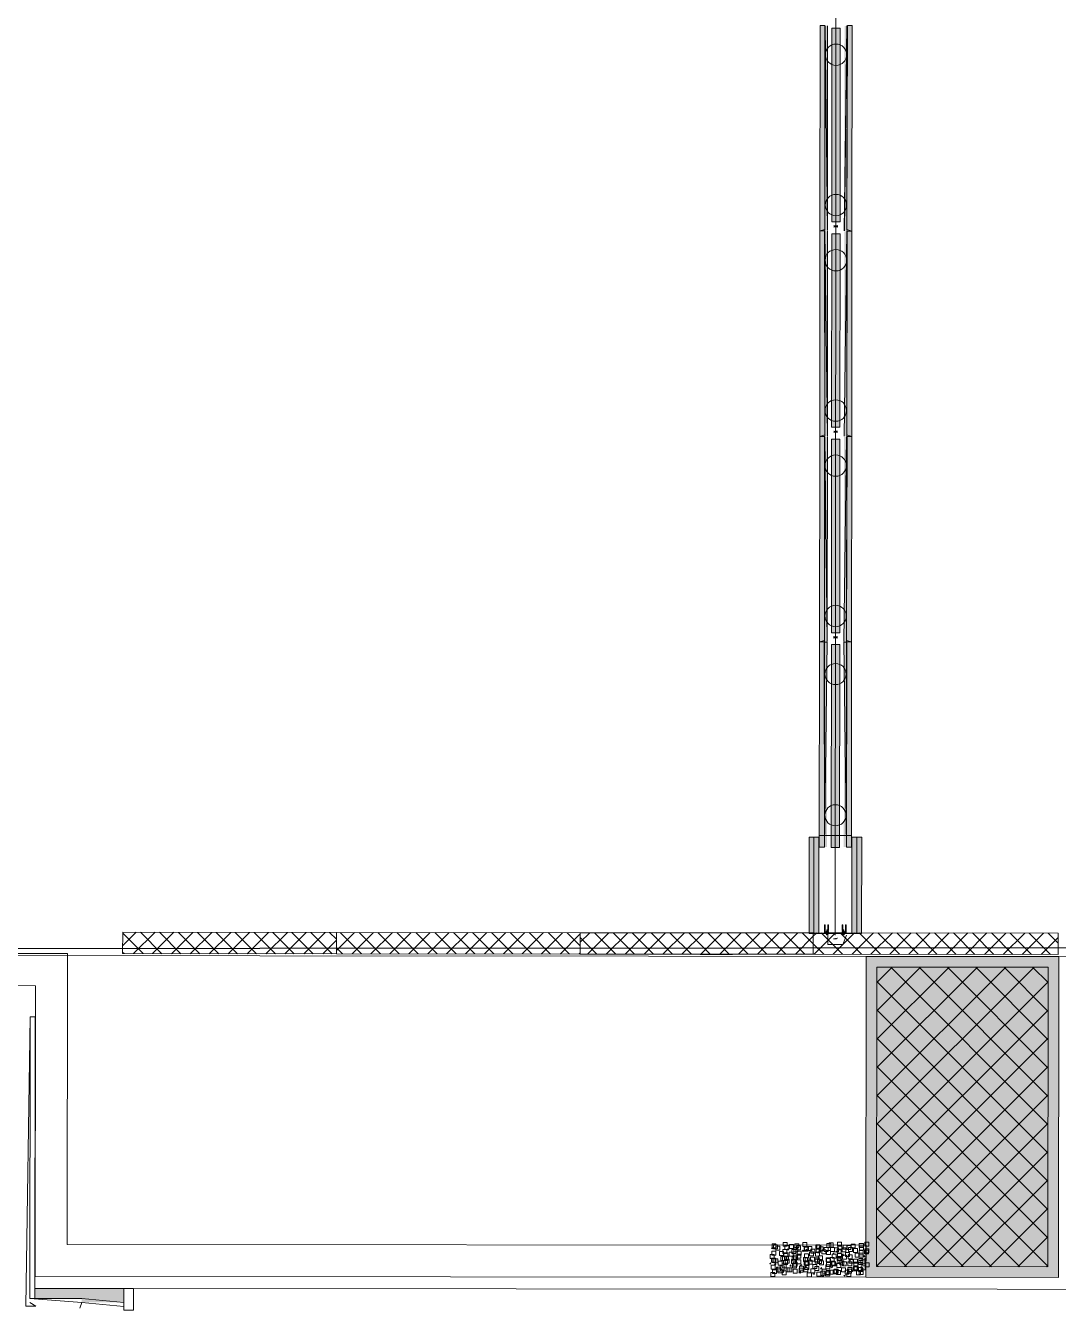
# Model space of a CAD drawing. Header units: inches. Extents: x -957 to 3394, y -3 to 3008.
# Drawn here: x 1311.7 to 1501.6, y 885.6 to 1121.8 of the extents above; entities that cross this region are included whole.
import ezdxf

# ---------------------------------------------------------------- set-up
doc = ezdxf.new("R2010")
doc.units = ezdxf.units.IN
doc.header["$MEASUREMENT"] = 0
for name, color, linetype in [('hatches', 7, 'Continuous'), ('PDF_0', 7, 'Continuous'), ('PDF_0SKM_PENDENT SPRINKLER', 7, 'Continuous'), ('PDF_Framing-Column', 7, 'Continuous'), ('PDF_Framing-Column Hatch', 7, 'Continuous'), ('PDF_Hatch', 7, 'Continuous'), ('PDF_I-FURN-FIXD', 7, 'Continuous'), ('PDF_ID LAYER', 7, 'Continuous'), ('PDF_SHREM ACOUSTIC WALL', 7, 'Continuous'), ('PDF_Shrem-cad 6 cable', 7, 'Continuous')]:
    doc.layers.add(name, color=color, linetype=linetype)

msp = doc.modelspace()

# ---------------------------------------------------------------- hatches: boundary and pattern name
at = {"layer": 'PDF_0', "transparency": 33554559}
for points in [[(1458.67, 1121.59), (1458.67, 1121.78), (1458.67, 1121.79), (1458.67, 1121.79), (1458.68, 1121.79), (1458.68, 1121.8), (1458.69, 1121.8), (1459.14, 1121.8), (1459.11, 1084.14), (1458.65, 1084.14), (1458.65, 1084.14), (1458.64, 1084.14), (1458.64, 1084.14), (1458.64, 1084.15), (1458.64, 1084.15)], [(1462.71, 1121.58), (1462.71, 1121.78), (1462.71, 1121.78), (1462.71, 1121.79), (1462.7, 1121.79), (1462.7, 1121.79), (1462.69, 1121.79), (1462.24, 1121.79), (1462.2, 1084.13), (1462.66, 1084.13), (1462.67, 1084.13), (1462.67, 1084.14), (1462.67, 1084.14), (1462.68, 1084.15), (1462.68, 1084.15)], [(1458.64, 1083.81), (1458.64, 1084), (1458.64, 1084.01), (1458.64, 1084.01), (1458.64, 1084.02), (1458.65, 1084.02), (1458.65, 1084.02), (1459.11, 1084.02), (1459.08, 1046.36), (1458.62, 1046.36), (1458.62, 1046.36), (1458.61, 1046.36), (1458.61, 1046.37), (1458.61, 1046.37), (1458.61, 1046.38)], [(1462.68, 1083.81), (1462.68, 1084), (1462.68, 1084.01), (1462.67, 1084.01), (1462.67, 1084.01), (1462.67, 1084.02), (1462.66, 1084.02), (1462.2, 1084.02), (1462.17, 1046.36), (1462.63, 1046.36), (1462.63, 1046.36), (1462.64, 1046.36), (1462.64, 1046.36), (1462.64, 1046.37), (1462.64, 1046.37)], [(1458.61, 1046.04), (1458.61, 1046.23), (1458.61, 1046.23), (1458.61, 1046.24), (1458.61, 1046.24), (1458.62, 1046.24), (1458.62, 1046.24), (1459.08, 1046.24), (1459.05, 1008.58), (1458.59, 1008.58), (1458.58, 1008.59), (1458.58, 1008.59), (1458.58, 1008.59), (1458.57, 1008.6), (1458.57, 1008.6)], [(1462.64, 1046.03), (1462.64, 1046.22), (1462.64, 1046.23), (1462.64, 1046.23), (1462.64, 1046.24), (1462.63, 1046.24), (1462.63, 1046.24), (1462.17, 1046.24), (1462.14, 1008.58), (1462.6, 1008.58), (1462.6, 1008.58), (1462.61, 1008.58), (1462.61, 1008.59), (1462.61, 1008.59), (1462.61, 1008.6)], [(1459.04, 1008.47), (1458.59, 1008.47), (1458.58, 1008.47), (1458.58, 1008.46), (1458.58, 1008.46), (1458.57, 1008.46), (1458.57, 1008.45), (1458.54, 970.79), (1459.01, 970.78)], [(1462.14, 1008.46), (1462.6, 1008.46), (1462.6, 1008.46), (1462.61, 1008.46), (1462.61, 1008.46), (1462.61, 1008.45), (1462.61, 1008.45), (1462.58, 970.78), (1462.11, 970.78)]]:
    msp.add_hatch(color=256, dxfattribs=at).paths.add_polyline_path(points)
at = {"layer": 'PDF_0SKM_PENDENT SPRINKLER', "transparency": 33554559}
for points in [[(1458.67, 1121.59), (1458.67, 1121.78), (1458.67, 1121.79), (1458.67, 1121.79), (1458.68, 1121.79), (1458.68, 1121.8), (1458.69, 1121.8), (1459.14, 1121.8), (1459.11, 1084.14), (1458.65, 1084.14), (1458.65, 1084.14), (1458.65, 1084.14), (1458.64, 1084.14), (1458.64, 1084.15), (1458.64, 1084.15)], [(1462.71, 1121.58), (1462.71, 1121.78), (1462.71, 1121.78), (1462.71, 1121.79), (1462.7, 1121.79), (1462.7, 1121.79), (1462.69, 1121.79), (1462.24, 1121.79), (1462.21, 1084.13), (1462.66, 1084.13), (1462.67, 1084.13), (1462.67, 1084.14), (1462.67, 1084.14), (1462.68, 1084.15), (1462.68, 1084.15)], [(1458.64, 1083.81), (1458.64, 1084), (1458.64, 1084.01), (1458.64, 1084.01), (1458.64, 1084.02), (1458.65, 1084.02), (1458.65, 1084.02), (1459.11, 1084.02), (1459.08, 1046.36), (1458.62, 1046.36), (1458.62, 1046.36), (1458.61, 1046.36), (1458.61, 1046.37), (1458.61, 1046.37), (1458.61, 1046.38)], [(1462.68, 1083.81), (1462.68, 1084), (1462.68, 1084.01), (1462.67, 1084.01), (1462.67, 1084.01), (1462.67, 1084.02), (1462.66, 1084.02), (1462.21, 1084.02), (1462.17, 1046.36), (1462.63, 1046.36), (1462.63, 1046.36), (1462.64, 1046.36), (1462.64, 1046.36), (1462.64, 1046.37), (1462.65, 1046.37)], [(1458.61, 1046.04), (1458.61, 1046.23), (1458.61, 1046.23), (1458.61, 1046.24), (1458.61, 1046.24), (1458.62, 1046.24), (1458.62, 1046.24), (1459.08, 1046.24), (1459.05, 1008.58), (1458.59, 1008.58), (1458.58, 1008.59), (1458.58, 1008.59), (1458.58, 1008.59), (1458.57, 1008.6), (1458.57, 1008.6)], [(1462.65, 1046.03), (1462.65, 1046.22), (1462.64, 1046.23), (1462.64, 1046.23), (1462.64, 1046.24), (1462.63, 1046.24), (1462.63, 1046.24), (1462.17, 1046.24), (1462.14, 1008.58), (1462.6, 1008.58), (1462.6, 1008.58), (1462.61, 1008.58), (1462.61, 1008.59), (1462.61, 1008.59), (1462.61, 1008.6)], [(1459.05, 1008.47), (1458.59, 1008.47), (1458.58, 1008.47), (1458.58, 1008.46), (1458.58, 1008.46), (1458.57, 1008.46), (1458.57, 1008.45), (1458.54, 970.79), (1459.01, 970.78)], [(1462.14, 1008.46), (1462.6, 1008.46), (1462.6, 1008.46), (1462.61, 1008.46), (1462.61, 1008.46), (1462.61, 1008.45), (1462.61, 1008.45), (1462.58, 970.78), (1462.11, 970.78)]]:
    msp.add_hatch(color=256, dxfattribs=at).paths.add_polyline_path(points)
at = {"layer": 'PDF_Hatch', "transparency": 33554559}
for points in [[(1457.75, 1121.85), (1458.62, 1121.85), (1458.62, 1121.58), (1458.67, 1121.58), (1458.64, 1084.35), (1458.58, 1084.35), (1458.58, 1084.07), (1457.71, 1084.08)], [(1457.75, 1121.85), (1458.61, 1121.85), (1458.61, 1121.58), (1458.67, 1121.58), (1458.64, 1084.35), (1458.58, 1084.35), (1458.58, 1084.07), (1457.71, 1084.08)], [(1463.63, 1121.85), (1462.77, 1121.85), (1462.76, 1121.57), (1462.71, 1121.57), (1462.68, 1084.35), (1462.73, 1084.35), (1462.73, 1084.07), (1463.6, 1084.07)], [(1463.63, 1121.85), (1462.76, 1121.85), (1462.76, 1121.57), (1462.71, 1121.57), (1462.68, 1084.35), (1462.73, 1084.35), (1462.73, 1084.07), (1463.6, 1084.07)], [(1457.71, 1084.08), (1458.58, 1084.08), (1458.58, 1083.8), (1458.64, 1083.8), (1458.61, 1046.57), (1458.55, 1046.57), (1458.55, 1046.3), (1457.68, 1046.3)], [(1457.71, 1084.08), (1458.58, 1084.08), (1458.58, 1083.8), (1458.64, 1083.8), (1458.61, 1046.57), (1458.55, 1046.57), (1458.55, 1046.3), (1457.68, 1046.3)], [(1463.6, 1084.07), (1462.73, 1084.07), (1462.73, 1083.8), (1462.68, 1083.8), (1462.64, 1046.57), (1462.7, 1046.57), (1462.7, 1046.29), (1463.57, 1046.29)], [(1463.6, 1084.07), (1462.73, 1084.07), (1462.73, 1083.8), (1462.68, 1083.8), (1462.65, 1046.57), (1462.7, 1046.57), (1462.7, 1046.29), (1463.57, 1046.29)], [(1457.68, 1046.3), (1458.55, 1046.3), (1458.55, 1046.02), (1458.61, 1046.02), (1458.57, 1008.8), (1458.52, 1008.8), (1458.52, 1008.52), (1457.65, 1008.52)], [(1457.68, 1046.3), (1458.55, 1046.3), (1458.55, 1046.02), (1458.61, 1046.02), (1458.57, 1008.8), (1458.52, 1008.8), (1458.52, 1008.52), (1457.65, 1008.52)], [(1463.57, 1046.29), (1462.7, 1046.3), (1462.7, 1046.02), (1462.65, 1046.02), (1462.61, 1008.79), (1462.67, 1008.79), (1462.67, 1008.52), (1463.54, 1008.52)], [(1463.57, 1046.29), (1462.7, 1046.3), (1462.7, 1046.02), (1462.64, 1046.02), (1462.61, 1008.79), (1462.67, 1008.79), (1462.67, 1008.52), (1463.54, 1008.52)], [(1457.63, 1008.52), (1458.52, 1008.52), (1458.52, 1008.25), (1458.57, 1008.25), (1458.54, 970.79), (1457.6, 970.79)], [(1457.63, 1008.52), (1458.52, 1008.52), (1458.52, 1008.25), (1458.57, 1008.25), (1458.54, 970.79), (1457.6, 970.79)], [(1463.55, 1008.52), (1462.67, 1008.52), (1462.67, 1008.24), (1462.61, 1008.24), (1462.58, 970.78), (1463.52, 970.78)], [(1463.55, 1008.52), (1462.67, 1008.52), (1462.67, 1008.24), (1462.61, 1008.24), (1462.58, 970.78), (1463.52, 970.78)]]:
    msp.add_hatch(color=256, dxfattribs=at).paths.add_polyline_path(points)
at = {"layer": 'PDF_I-FURN-FIXD', "transparency": 33554559}
msp.add_hatch(color=256, dxfattribs=at).paths.add_polyline_path([(1329.71, 887.05), (1329.71, 889.64), (1313.35, 889.65), (1313.35, 887.78), (1321.98, 887.78), (1321.98, 887.06)])

# ---------------------------------------------------------------- linework, layer by layer
at = {"layer": 'hatches', "color": 253, "true_color": 0xaba3a2}
msp.add_lwpolyline([(712.53, 2126.9), (3285.08, 2124.7), (3284.08, 953.45), (711.53, 951.72), (712.53, 2126.9)], dxfattribs=at)
at = {"layer": 'PDF_0', "lineweight": 0}
for points in [[(1461.55, 2122.73), (1460.55, 954.62)], [(1458.64, 1084.15), (1458.67, 1121.59), (1458.67, 1121.78)], [(1458.69, 1121.8), (1459.11, 1084.14), (1459.14, 1121.8)], [(1462.69, 1121.79), (1462.2, 1084.13)], [(1462.68, 1084.15), (1462.71, 1121.58), (1462.71, 1121.78)], [(1458.61, 1046.38), (1458.64, 1083.81), (1458.64, 1084)], [(1458.65, 1084.02), (1459.08, 1046.36), (1459.11, 1084.02)], [(1462.66, 1084.02), (1462.17, 1046.36)], [(1462.64, 1046.37), (1462.68, 1083.81), (1462.68, 1084)], [(1458.57, 1008.6), (1458.61, 1046.04), (1458.61, 1046.23)], [(1458.62, 1046.24), (1459.05, 1008.58), (1459.08, 1046.24)], [(1462.63, 1046.24), (1462.14, 1008.58)], [(1462.61, 1008.6), (1462.64, 1046.03), (1462.64, 1046.22)], [(1458.57, 1008.45), (1458.54, 970.79), (1459.04, 1008.47), (1458.59, 1008.47)], [(1462.61, 1008.45), (1462.58, 970.78), (1462.14, 1008.46), (1462.6, 1008.46)], [(1457.6, 972.59), (1456.61, 972.6), (1456.59, 954.9), (1457.59, 954.9)], [(1457.51, 954.9), (1457.52, 972.59)], [(1463.52, 972.59), (1464.52, 972.59), (1464.5, 954.89), (1463.51, 954.89), (1457.55, 954.9)], [(1463.55, 972.9), (1457.57, 972.91)], [(1463.58, 954.89), (1463.6, 972.59)], [(1458.53, 954.9), (1459, 954.9)], [(1458.84, 954.9), (1458.56, 954.9), (1458.56, 956.49), (1458.64, 956.49), (1458.68, 956.45), (1458.68, 955.07), (1458.74, 955.01), (1458.74, 955.01)], [(1458.74, 955.07), (1458.8, 955.01)], [(1458.8, 955.25), (1458.88, 955.17)], [(1458.8, 955.17), (1458.8, 955.07)], [(1458.88, 955.25), (1458.98, 955.25), (1458.98, 955.57), (1459.18, 955.57), (1459.18, 956.45)], [(1459.16, 955.07), (1459.16, 955.13), (1458.92, 955.13), (1458.92, 955.07)], [(1459.22, 956.49), (1459.28, 956.49), (1459.28, 955.45), (1459.1, 955.45), (1459.1, 955.25), (1459.28, 955.25), (1459.27, 955.01), (1461.83, 955.01), (1461.83, 955.25), (1462.01, 955.25), (1462.01, 955.45), (1461.83, 955.45), (1461.83, 956.48), (1461.89, 956.48), (1461.93, 956.44), (1461.93, 955.57), (1462.13, 955.57), (1462.13, 955.25), (1462.22, 955.25), (1462.3, 955.17), (1462.3, 955.07), (1462.36, 955.01), (1462.36, 955.01)], [(1462.62, 954.62), (1461.92, 952.89), (1459.17, 952.89), (1459.17, 954.62)], [(1459.18, 956.49), (1459.22, 956.45)], [(1459.23, 954.9), (1461.87, 954.89)], [(1461.95, 955.07), (1461.95, 955.13), (1462.18, 955.13), (1462.18, 955.07)], [(1462.13, 954.89), (1462.54, 954.89), (1462.54, 956.48), (1462.46, 956.48)], [(1462.36, 955.07), (1462.42, 955.01)], [(1462.42, 956.48), (1462.46, 956.44)], [(1462.42, 956.44), (1462.42, 955.07)], [(1435.69, 951.06), (1441.66, 951.06)]]:
    msp.add_lwpolyline(points, dxfattribs=at)
for points in [[(1459.89, 1085.75), (1461.43, 1085.74), (1461.46, 1121.34), (1459.92, 1121.34)], [(1463.63, 1121.85), (1462.76, 1121.85), (1462.68, 1084.35), (1463.6, 1084.07)], [(1459.86, 1047.97), (1461.4, 1047.97), (1461.43, 1083.57), (1459.89, 1083.57)], [(1463.6, 1084.07), (1462.73, 1084.07), (1462.64, 1046.57), (1463.57, 1046.29)], [(1459.82, 1010.19), (1461.36, 1010.19), (1461.4, 1045.79), (1459.85, 1045.79)], [(1463.57, 1046.29), (1462.7, 1046.3), (1462.61, 1008.79), (1463.54, 1008.52)], [(1457.63, 1008.52), (1458.52, 1008.52), (1458.54, 970.79), (1457.6, 970.79)], [(1461.33, 970.74), (1459.79, 970.74), (1459.82, 1008.01), (1461.36, 1008.01)], [(1463.55, 1008.52), (1462.67, 1008.52), (1462.58, 970.78), (1463.52, 970.78)], [(1455.71, 954.9), (1455.72, 972.6), (1456.61, 972.6), (1456.59, 954.9)], [(1465.39, 954.89), (1465.4, 972.59), (1464.52, 972.59), (1464.5, 954.89)]]:
    msp.add_lwpolyline(points, close=True, dxfattribs=at)
for centre, radius in [((1460.69, 1116.48), 1.97), ((1460.66, 1088.83), 1.97), ((1460.65, 1078.7), 1.97), ((1460.63, 1051.06), 1.97), ((1460.62, 1040.93), 1.97), ((1460.6, 1013.28), 1.97), ((1460.59, 1002.6), 1.94), ((1460.57, 976.64), 1.94)]:
    msp.add_circle(centre, radius, dxfattribs=at)
for centre, start, end in [((1458.69, 1121.78), 89.8626, 180.0394), ((1462.69, 1121.78), 359.8059, 89.8291), ((1458.65, 1084.15), 180.073, 270.0961), ((1458.65, 1084), 89.8627, 180.0394), ((1462.66, 1084.15), 270.0158, 359.8862), ((1462.66, 1084), 359.8058, 89.829), ((1458.62, 1046.38), 180.0729, 270.0962), ((1458.62, 1046.23), 89.8628, 180.0392), ((1462.63, 1046.37), 270.0157, 359.8863), ((1462.63, 1046.22), 359.8058, 89.829), ((1458.59, 1008.6), 180.073, 270.0961), ((1458.59, 1008.45), 89.8627, 180.0392), ((1462.6, 1008.6), 270.0157, 359.8862), ((1462.6, 1008.45), 359.8058, 89.829)]:
    msp.add_arc(centre, 0.0157, start, end, dxfattribs=at)
at = {"layer": 'PDF_0', "lineweight": 0, "transparency": 33554559}
for points in [[(1461.43, 1085.74), (1461.46, 1121.34), (1459.89, 1085.75), (1459.92, 1121.34)], [(1461.4, 1047.97), (1461.43, 1083.57), (1459.86, 1047.97), (1459.89, 1083.57)], [(1461.36, 1010.19), (1461.4, 1045.79), (1459.82, 1010.19), (1459.85, 1045.79)], [(1461.33, 970.74), (1459.79, 970.74), (1461.36, 1008.01), (1459.82, 1008.01)], [(1456.61, 972.6), (1457.52, 972.59), (1456.59, 954.9), (1457.51, 954.9)], [(1457.52, 972.59), (1457.6, 972.59), (1457.51, 954.9), (1457.59, 954.9)], [(1463.6, 972.59), (1463.52, 972.59), (1463.58, 954.89), (1463.51, 954.89)], [(1464.52, 972.59), (1463.6, 972.59), (1464.5, 954.89), (1463.58, 954.89)]]:
    msp.add_solid(points, dxfattribs=at)
at = {"layer": 'PDF_0SKM_PENDENT SPRINKLER', "lineweight": 0}
for points in [[(1458.64, 1084.15), (1458.67, 1121.59), (1458.67, 1121.78)], [(1458.69, 1121.8), (1459.11, 1084.14), (1459.14, 1121.8)], [(1462.69, 1121.79), (1462.21, 1084.13)], [(1462.68, 1084.15), (1462.71, 1121.58), (1462.71, 1121.78)], [(1458.61, 1046.38), (1458.64, 1083.81), (1458.64, 1084)], [(1458.65, 1084.02), (1459.08, 1046.36), (1459.11, 1084.02)], [(1462.66, 1084.02), (1462.17, 1046.36)], [(1462.65, 1046.37), (1462.68, 1083.81), (1462.68, 1084)], [(1458.57, 1008.6), (1458.61, 1046.04), (1458.61, 1046.23)], [(1458.62, 1046.24), (1459.05, 1008.58), (1459.08, 1046.24)], [(1462.63, 1046.24), (1462.14, 1008.58)], [(1462.61, 1008.6), (1462.65, 1046.03), (1462.65, 1046.22)], [(1458.57, 1008.45), (1458.54, 970.79), (1459.05, 1008.47), (1458.59, 1008.47)], [(1462.61, 1008.45), (1462.58, 970.78), (1462.14, 1008.46), (1462.6, 1008.46)], [(1457.6, 972.59), (1456.61, 972.6), (1456.59, 954.9)], [(1457.51, 954.9), (1457.52, 972.59)], [(1463.52, 972.59), (1464.52, 972.59), (1464.5, 954.89), (1463.51, 954.89), (1457.55, 954.9)], [(1463.55, 972.9), (1457.57, 972.91)], [(1463.59, 954.89), (1463.6, 972.59)], [(1456.59, 954.9), (1457.59, 954.9)], [(1458.53, 954.9), (1459, 954.9)], [(1458.84, 954.9), (1458.56, 954.9), (1458.56, 956.49), (1458.64, 956.49)], [(1458.64, 956.45), (1458.68, 956.49)], [(1458.68, 955.07), (1458.68, 956.45)], [(1458.68, 955.01), (1458.74, 955.07)], [(1458.74, 955.01), (1458.74, 955.01), (1458.8, 955.07), (1458.8, 955.17), (1458.88, 955.25), (1458.98, 955.25), (1458.98, 955.57), (1459.18, 955.57), (1459.18, 956.45), (1459.22, 956.49), (1459.28, 956.49), (1459.28, 955.45), (1459.1, 955.45), (1459.1, 955.25), (1459.28, 955.25), (1459.28, 955.01), (1461.83, 955.01), (1461.83, 955.25), (1462.01, 955.25), (1462.01, 955.45), (1461.83, 955.45), (1461.83, 956.48), (1461.89, 956.48)], [(1458.92, 955.07), (1458.92, 955.13), (1459.16, 955.13), (1459.16, 955.07)], [(1462.62, 954.62), (1461.92, 952.89), (1459.17, 952.89), (1459.17, 954.62)], [(1459.24, 954.9), (1461.87, 954.89)], [(1461.89, 956.44), (1461.93, 956.48)], [(1461.93, 956.44), (1461.93, 955.57), (1462.13, 955.57), (1462.13, 955.25), (1462.23, 955.25)], [(1461.95, 955.07), (1461.95, 955.13), (1462.19, 955.13), (1462.19, 955.07)], [(1462.13, 954.89), (1462.54, 954.89), (1462.54, 956.48), (1462.47, 956.48), (1462.43, 956.44), (1462.42, 955.07), (1462.36, 955.01), (1462.36, 955.01)], [(1462.23, 955.17), (1462.3, 955.25)], [(1462.3, 955.07), (1462.3, 955.17)], [(1462.3, 955.01), (1462.36, 955.07)], [(1435.69, 951.06), (1441.67, 951.06)]]:
    msp.add_lwpolyline(points, dxfattribs=at)
for points in [[(1459.89, 1085.75), (1461.43, 1085.74), (1461.46, 1121.34), (1459.92, 1121.34)], [(1463.63, 1121.85), (1462.77, 1121.85), (1462.68, 1084.35), (1463.6, 1084.07)], [(1459.86, 1047.97), (1461.4, 1047.97), (1461.43, 1083.57), (1459.89, 1083.57)], [(1463.6, 1084.07), (1462.73, 1084.07), (1462.65, 1046.57), (1463.57, 1046.29)], [(1459.82, 1010.19), (1461.37, 1010.19), (1461.4, 1045.79), (1459.85, 1045.79)], [(1463.57, 1046.29), (1462.7, 1046.3), (1462.61, 1008.79), (1463.54, 1008.52)], [(1457.63, 1008.52), (1458.52, 1008.52), (1458.54, 970.79), (1457.6, 970.79)], [(1461.33, 970.74), (1459.79, 970.74), (1459.82, 1008.01), (1461.36, 1008.01)], [(1463.55, 1008.52), (1462.67, 1008.52), (1462.58, 970.78), (1463.52, 970.78)], [(1455.71, 954.9), (1455.72, 972.6), (1456.61, 972.6), (1456.59, 954.9)], [(1465.39, 954.89), (1465.4, 972.59), (1464.52, 972.59), (1464.5, 954.89)]]:
    msp.add_lwpolyline(points, close=True, dxfattribs=at)
for centre, radius in [((1460.69, 1116.48), 1.97), ((1460.66, 1088.83), 1.97), ((1460.65, 1078.7), 1.97), ((1460.63, 1051.06), 1.97), ((1460.62, 1040.93), 1.97), ((1460.6, 1013.28), 1.97), ((1460.59, 1002.6), 1.94), ((1460.57, 976.64), 1.94)]:
    msp.add_circle(centre, radius, dxfattribs=at)
for centre, start, end in [((1458.69, 1121.78), 89.8627, 180.0392), ((1462.69, 1121.78), 359.806, 89.8288), ((1458.65, 1084.15), 180.073, 270.0961), ((1458.65, 1084), 89.8628, 180.0392), ((1462.66, 1084.15), 270.0158, 359.8862), ((1462.66, 1084), 359.8059, 89.829), ((1458.62, 1046.38), 180.073, 270.0961), ((1458.62, 1046.23), 89.8627, 180.0392), ((1462.63, 1046.37), 270.0158, 359.8862), ((1462.63, 1046.22), 359.8058, 89.829), ((1458.59, 1008.6), 180.073, 270.0961), ((1458.59, 1008.45), 89.8627, 180.0392), ((1462.6, 1008.6), 270.0157, 359.8862), ((1462.6, 1008.45), 359.8058, 89.8291)]:
    msp.add_arc(centre, 0.0157, start, end, dxfattribs=at)
at = {"layer": 'PDF_0SKM_PENDENT SPRINKLER', "lineweight": 0, "transparency": 33554559}
for points in [[(1461.43, 1085.74), (1461.46, 1121.34), (1459.89, 1085.75), (1459.92, 1121.34)], [(1461.4, 1047.97), (1461.43, 1083.57), (1459.86, 1047.97), (1459.89, 1083.57)], [(1461.37, 1010.19), (1461.4, 1045.79), (1459.82, 1010.19), (1459.85, 1045.79)], [(1461.33, 970.74), (1459.79, 970.74), (1461.36, 1008.01), (1459.82, 1008.01)], [(1456.61, 972.6), (1457.52, 972.59), (1456.59, 954.9), (1457.51, 954.9)], [(1457.53, 972.59), (1457.6, 972.59), (1457.51, 954.9), (1457.59, 954.9)], [(1463.6, 972.59), (1463.52, 972.59), (1463.59, 954.89), (1463.51, 954.89)], [(1464.52, 972.59), (1463.6, 972.59), (1464.5, 954.89), (1463.59, 954.89)]]:
    msp.add_solid(points, dxfattribs=at)
at = {"layer": 'PDF_Framing-Column', "lineweight": 0}
for points in [[(1466.23, 950.68), (1501.63, 950.65), (1501.58, 891.66), (1466.18, 891.69)], [(1468.2, 948.71), (1499.66, 948.69), (1499.61, 893.62), (1468.15, 893.65)]]:
    msp.add_lwpolyline(points, close=True, dxfattribs=at)
at = {"layer": 'PDF_Framing-Column Hatch', "lineweight": 0}
for points in [[(1468.17, 919.81), (1497.1, 948.69)], [(1468.18, 930.24), (1486.67, 948.7)], [(1468.18, 925.03), (1491.88, 948.69)], [(1468.19, 940.67), (1476.24, 948.71)], [(1468.19, 935.45), (1481.46, 948.7)], [(1468.2, 945.88), (1471.03, 948.71)], [(1499.64, 919.78), (1470.76, 948.71)], [(1499.64, 925), (1475.97, 948.71)], [(1499.65, 930.21), (1481.19, 948.7)], [(1499.65, 935.43), (1486.4, 948.7)], [(1499.65, 940.64), (1491.62, 948.69)], [(1499.66, 945.86), (1496.83, 948.69)], [(1468.17, 914.6), (1499.66, 946.03)], [(1499.63, 914.57), (1468.2, 946.06)], [(1468.16, 909.38), (1499.66, 940.82)], [(1499.63, 909.36), (1468.19, 940.85)], [(1468.16, 904.17), (1499.65, 935.61)], [(1499.62, 904.14), (1468.19, 935.63)], [(1468.16, 898.95), (1499.65, 930.39)], [(1499.62, 898.93), (1468.18, 930.42)], [(1468.15, 893.74), (1499.64, 925.18)], [(1499.61, 893.71), (1468.18, 925.2)], [(1494.49, 893.63), (1468.17, 919.99)], [(1473.28, 893.65), (1499.64, 919.96)], [(1489.27, 893.63), (1468.17, 914.77)], [(1478.49, 893.64), (1499.63, 914.75)], [(1484.06, 893.64), (1468.16, 909.56)], [(1483.71, 893.64), (1499.63, 909.53)], [(1478.85, 893.64), (1468.16, 904.35)], [(1488.92, 893.63), (1499.62, 904.32)], [(1473.63, 893.65), (1468.16, 899.13)], [(1494.13, 893.63), (1499.62, 899.1)], [(1468.42, 893.65), (1468.15, 893.92)], [(1499.35, 893.62), (1499.61, 893.89)]]:
    msp.add_lwpolyline(points, dxfattribs=at)
at = {"layer": 'PDF_Framing-Column Hatch', "lineweight": 0, "transparency": 33554559}
for points in [[(1466.23, 950.68), (1501.63, 950.65), (1466.18, 891.69), (1501.58, 891.66)], [(1468.2, 948.71), (1499.66, 948.69), (1468.15, 893.65), (1499.61, 893.62)]]:
    msp.add_solid(points, dxfattribs=at)
at = {"layer": 'PDF_Hatch', "lineweight": 0}
for points in [[(1457.75, 1121.85), (1458.62, 1121.85), (1458.64, 1084.35), (1457.71, 1084.08)], [(1457.75, 1121.85), (1458.61, 1121.85), (1458.64, 1084.35), (1457.71, 1084.08)], [(1461.02, 1085.07), (1460.29, 1084.95)], [(1461.02, 1084.95), (1460.29, 1085.07)], [(1457.71, 1084.08), (1458.58, 1084.08), (1458.61, 1046.57), (1457.68, 1046.3)], [(1457.71, 1084.08), (1458.58, 1084.08), (1458.61, 1046.57), (1457.68, 1046.3)], [(1460.98, 1047.29), (1460.26, 1047.17)], [(1460.98, 1047.17), (1460.26, 1047.29)], [(1457.68, 1046.3), (1458.55, 1046.3), (1458.57, 1008.8), (1457.65, 1008.52)], [(1457.68, 1046.3), (1458.55, 1046.3), (1458.57, 1008.8), (1457.65, 1008.52)], [(1460.95, 1009.51), (1460.23, 1009.39)], [(1460.95, 1009.39), (1460.23, 1009.51)], [(1460.96, 1009.35), (1460.24, 1009.23)], [(1460.96, 1009.23), (1460.24, 1009.35)], [(1460.92, 954.02), (1460.19, 953.9)], [(1460.91, 954.02), (1460.19, 953.9)], [(1449.02, 897.18), (1449.06, 896.94), (1448.83, 896.96)], [(1449.68, 897.18), (1449.6, 896.94), (1449.4, 897.07)], [(1451.84, 896.93), (1451.89, 896.69), (1451.65, 896.71)], [(1452.02, 895.59), (1451.94, 895.36), (1451.75, 895.49)], [(1454.66, 896.68), (1454.71, 896.44), (1454.47, 896.46)], [(1455.33, 896.86), (1455.25, 896.62), (1455.05, 896.75)], [(1457.68, 895.27), (1457.6, 895.04), (1457.4, 895.17)], [(1460.98, 896.54), (1460.9, 896.3), (1460.71, 896.43)], [(1463.12, 895.94), (1463.17, 895.69), (1462.93, 895.71)], [(1465.94, 895.69), (1465.99, 895.44), (1465.75, 895.46)], [(1449.56, 894.22), (1449.61, 893.98), (1449.37, 894)], [(1452.38, 893.97), (1452.43, 893.73), (1452.19, 893.75)], [(1455.2, 893.73), (1455.25, 893.48), (1455.01, 893.5)], [(1458.03, 893.48), (1458.07, 893.23), (1457.84, 893.25)], [(1463.33, 894.95), (1463.25, 894.72), (1463.05, 894.85)], [(1463.67, 892.98), (1463.71, 892.73), (1463.48, 892.75)], [(1465.67, 893.37), (1465.59, 893.13), (1465.4, 893.26)], [(1451.06, 892.74), (1450.98, 892.51), (1450.79, 892.64)], [(1456.72, 892.42), (1456.64, 892.19), (1456.44, 892.32)], [(1462.37, 892.1), (1462.29, 891.87), (1462.09, 892)]]:
    msp.add_lwpolyline(points, close=True, dxfattribs=at)
for points in [[(1460.29, 1084.79), (1461.02, 1084.91)], [(1460.29, 1084.91), (1461.02, 1084.79)], [(1460.46, 1085.02), (1460.92, 1085.02)], [(1460.46, 1085.02), (1460.92, 1085.02)], [(1460.26, 1047.01), (1460.98, 1047.13)], [(1460.26, 1047.13), (1460.98, 1047.01)], [(1460.43, 1047.25), (1460.89, 1047.25)], [(1460.43, 1047.25), (1460.89, 1047.25)], [(1460.4, 1009.47), (1460.86, 1009.47)], [(1460.4, 1009.47), (1460.86, 1009.47)], [(1329.5, 952.64), (1331.99, 955.12)], [(1333.26, 951.19), (1329.51, 954.95)], [(1331.53, 951.19), (1335.46, 955.12)], [(1336.74, 951.18), (1332.81, 955.12)], [(1335, 951.19), (1338.94, 955.12)], [(1340.21, 951.18), (1336.29, 955.12)], [(1338.48, 951.18), (1342.41, 955.11)], [(1343.69, 951.18), (1339.76, 955.11)], [(1341.95, 951.18), (1345.89, 955.11)], [(1347.17, 951.18), (1343.24, 955.11)], [(1345.43, 951.18), (1349.37, 955.11)], [(1350.64, 951.17), (1346.71, 955.11)], [(1348.91, 951.17), (1352.84, 955.1)], [(1354.12, 951.17), (1350.19, 955.11)], [(1352.38, 951.17), (1356.32, 955.1)], [(1357.6, 951.17), (1353.67, 955.1)], [(1355.86, 951.17), (1359.8, 955.1)], [(1361.07, 951.16), (1357.14, 955.1)], [(1359.34, 951.17), (1363.27, 955.09)], [(1364.55, 951.16), (1360.62, 955.1)], [(1362.81, 951.16), (1366.75, 955.09)], [(1368.03, 951.16), (1364.1, 955.09)], [(1368.83, 953.83), (1367.57, 955.09)], [(1368.83, 951.76), (1372.15, 955.09)], [(1373.43, 951.15), (1369.5, 955.09)], [(1371.69, 951.15), (1375.63, 955.08)], [(1376.91, 951.15), (1372.98, 955.09)], [(1375.17, 951.15), (1379.11, 955.08)], [(1380.38, 951.15), (1376.45, 955.08)], [(1378.65, 951.15), (1382.58, 955.08)], [(1383.86, 951.14), (1379.93, 955.08)], [(1382.12, 951.15), (1386.06, 955.08)], [(1387.34, 951.14), (1383.41, 955.08)], [(1385.6, 951.14), (1389.54, 955.07)], [(1390.81, 951.14), (1386.88, 955.07)], [(1389.08, 951.14), (1393.01, 955.07)], [(1394.29, 951.14), (1390.36, 955.07)], [(1392.55, 951.14), (1396.49, 955.07)], [(1397.77, 951.13), (1393.84, 955.07)], [(1396.03, 951.13), (1399.97, 955.06)], [(1401.24, 951.13), (1397.31, 955.07)], [(1399.51, 951.13), (1403.44, 955.06)], [(1404.72, 951.13), (1400.79, 955.06)], [(1402.98, 951.13), (1406.92, 955.06)], [(1408.19, 951.12), (1404.26, 955.06)], [(1406.46, 951.12), (1410.39, 955.05)], [(1411.67, 951.12), (1407.74, 955.06)], [(1409.93, 951.12), (1413.66, 954.84)], [(1413.66, 952.61), (1411.22, 955.05)], [(1413.66, 953.3), (1415.42, 955.05)], [(1414.96, 951.12), (1418.89, 955.05)], [(1420.17, 951.11), (1416.24, 955.05)], [(1418.43, 951.11), (1422.37, 955.04)], [(1423.65, 951.11), (1419.72, 955.05)], [(1421.91, 951.11), (1425.85, 955.04)], [(1427.12, 951.11), (1423.19, 955.04)], [(1425.39, 951.11), (1429.32, 955.04)], [(1430.6, 951.1), (1426.67, 955.04)], [(1428.86, 951.11), (1432.8, 955.04)], [(1434.08, 951.1), (1430.15, 955.04)], [(1432.34, 951.1), (1436.28, 955.03)], [(1437.55, 951.1), (1433.62, 955.03)], [(1435.82, 951.1), (1439.75, 955.03)], [(1441.03, 951.1), (1437.1, 955.03)], [(1439.29, 951.1), (1443.23, 955.03)], [(1444.5, 951.09), (1440.58, 955.03)], [(1442.77, 951.09), (1446.7, 955.02)], [(1447.98, 951.09), (1444.05, 955.03)], [(1446.24, 951.09), (1450.18, 955.02)], [(1451.46, 951.09), (1447.53, 955.02)], [(1449.72, 951.09), (1453.66, 955.02)], [(1454.93, 951.08), (1451, 955.02)], [(1453.2, 951.08), (1456.49, 954.38), (1457.13, 955.01)], [(1458.41, 951.08), (1456.49, 953), (1454.48, 955.02)], [(1456.67, 951.08), (1460.61, 955.01)], [(1461.89, 951.08), (1457.96, 955.01)], [(1458.84, 954.66), (1459.24, 955.07), (1458.92, 954.66)], [(1458.84, 955.07), (1459.23, 954.66), (1458.92, 955.07)], [(1460.15, 951.08), (1464.09, 955.01)], [(1465.36, 951.07), (1461.43, 955.01)], [(1462.19, 955.07), (1461.87, 954.65), (1462.27, 955.07)], [(1462.18, 954.65), (1461.87, 955.07), (1462.26, 954.65)], [(1463.63, 951.08), (1467.56, 955.01)], [(1468.84, 951.07), (1464.91, 955.01)], [(1467.1, 951.07), (1471.04, 955)], [(1472.32, 951.07), (1468.39, 955)], [(1470.58, 951.07), (1474.52, 955)], [(1475.79, 951.07), (1471.86, 955)], [(1474.06, 951.07), (1477.99, 955)], [(1479.27, 951.06), (1475.34, 955)], [(1477.53, 951.06), (1481.47, 954.99)], [(1482.74, 951.06), (1478.81, 955)], [(1481.01, 951.06), (1484.94, 954.99)], [(1486.22, 951.06), (1482.29, 954.99)], [(1484.48, 951.06), (1488.42, 954.99)], [(1489.7, 951.05), (1485.77, 954.99)], [(1487.96, 951.06), (1491.9, 954.98)], [(1493.17, 951.05), (1489.24, 954.99)], [(1491.44, 951.05), (1495.37, 954.98)], [(1496.65, 951.05), (1492.72, 954.98)], [(1494.91, 951.05), (1498.85, 954.98)], [(1500.13, 951.04), (1496.2, 954.98)], [(1501.52, 953.13), (1499.67, 954.98)], [(1366.29, 951.16), (1368.83, 953.69)], [(1369.95, 951.16), (1368.83, 952.29)], [(1416.69, 951.12), (1413.66, 954.15)], [(1460.28, 953.94), (1460.74, 953.94)], [(1460.28, 953.94), (1460.74, 953.94)], [(1498.39, 951.05), (1501.52, 954.17)], [(1329.79, 951.19), (1329.5, 951.47)], [(1413.41, 951.12), (1413.66, 951.37)], [(1449.39, 897.6), (1449.45, 897.59), (1449.45, 897.6)], [(1453.3, 896.99), (1453.6, 897.31)], [(1453.3, 896.99), (1453.65, 896.93), (1453.6, 897.31)], [(1457.53, 896.19), (1457.29, 896.21), (1457.48, 896.44), (1457.53, 896.19)], [(1457.49, 896.33), (1457.8, 896.65)], [(1457.49, 896.33), (1457.84, 896.28), (1457.8, 896.65)], [(1460.3, 896.19), (1460.35, 895.94), (1460.11, 895.96), (1460.3, 896.19)], [(1461.69, 895.68), (1462, 896)], [(1461.69, 895.68), (1462.04, 895.63), (1462, 896)], [(1464.18, 897.59), (1464.21, 897.57), (1464.21, 897.59)], [(1465.89, 895.03), (1466.19, 895.34)], [(1448.49, 894.24), (1448.72, 894.33), (1448.64, 894.09), (1448.49, 894.19)], [(1449.62, 893.16), (1449.92, 893.48)], [(1449.62, 893.16), (1449.97, 893.11), (1449.92, 893.48)], [(1454.29, 893.77), (1454.09, 893.9), (1454.37, 894.01), (1454.29, 893.77)], [(1459.94, 893.45), (1459.75, 893.58), (1460.02, 893.69), (1459.94, 893.45)], [(1460.85, 893.23), (1460.89, 892.98), (1460.66, 893), (1460.85, 893.23)], [(1465.89, 895.03), (1466.19, 894.98)], [(1453.81, 892.51), (1454.16, 892.45), (1454.12, 892.83)], [(1453.82, 892.51), (1454.12, 892.83)], [(1458.01, 891.85), (1458.32, 892.17)], [(1458.01, 891.85), (1458.36, 891.8), (1458.32, 892.17)]]:
    msp.add_lwpolyline(points, dxfattribs=at)
at = {"layer": 'PDF_Hatch', "lineweight": 5}
for points in [[(1448.91, 897.09), (1449.64, 897.08), (1449.64, 897.82), (1448.91, 897.82)], [(1449.18, 896.89), (1449.92, 896.89), (1449.92, 897.63), (1449.18, 897.63)], [(1450.95, 897.38), (1451.68, 897.38), (1451.68, 898.11), (1450.95, 898.11)], [(1452.11, 897), (1452.85, 897), (1452.85, 897.73), (1452.11, 897.73)], [(1453.1, 897.13), (1453.83, 897.13), (1453.83, 897.86), (1453.1, 897.86)], [(1454.59, 897.32), (1455.32, 897.32), (1455.32, 898.05), (1454.59, 898.05)], [(1456.95, 896.89), (1457.68, 896.89), (1457.68, 897.62), (1456.95, 897.62)], [(1458.97, 897.16), (1459.7, 897.16), (1459.7, 897.89), (1458.97, 897.9)], [(1459.43, 897.25), (1460.17, 897.25), (1460.17, 897.99), (1459.43, 897.99)], [(1460.96, 897.41), (1461.69, 897.41), (1461.69, 898.15), (1460.96, 898.15)], [(1461.98, 896.87), (1462.71, 896.87), (1462.71, 897.61), (1461.98, 897.61)], [(1463.47, 897.07), (1464.2, 897.07), (1464.2, 897.8), (1463.47, 897.8)], [(1464.96, 897.17), (1465.7, 897.17), (1465.7, 897.91), (1464.96, 897.91)], [(1465.95, 897.39), (1466.69, 897.39), (1466.69, 898.13), (1465.95, 898.13)], [(1448.59, 895.12), (1449.33, 895.12), (1449.33, 895.86), (1448.59, 895.86)], [(1448.86, 895.78), (1449.59, 895.78), (1449.59, 896.51), (1448.86, 896.51)], [(1449.63, 896.67), (1450.36, 896.67), (1450.36, 897.41), (1449.63, 897.41)], [(1450.26, 895.69), (1450.99, 895.69), (1450.99, 896.42), (1450.26, 896.42)], [(1450.52, 894.79), (1451.25, 894.79), (1451.25, 895.53), (1450.52, 895.53)], [(1450.85, 894.76), (1451.58, 894.76), (1451.59, 895.49), (1450.85, 895.49)], [(1450.9, 896.07), (1451.63, 896.07), (1451.63, 896.8), (1450.9, 896.8)], [(1451.08, 895.45), (1451.81, 895.45), (1451.81, 896.18), (1451.08, 896.18)], [(1451.2, 894.82), (1451.93, 894.82), (1451.93, 895.55), (1451.2, 895.56)], [(1451.28, 896.8), (1452.02, 896.8), (1452.02, 897.53), (1451.28, 897.54)], [(1452.06, 895.58), (1452.8, 895.58), (1452.8, 896.31), (1452.06, 896.31)], [(1452.55, 896.08), (1453.28, 896.08), (1453.29, 896.81), (1452.55, 896.81)], [(1452.62, 894.7), (1453.35, 894.7), (1453.35, 895.44), (1452.62, 895.44)], [(1452.87, 895.03), (1453.6, 895.03), (1453.6, 895.77), (1452.87, 895.77)], [(1452.92, 896.34), (1453.65, 896.34), (1453.65, 897.08), (1452.92, 897.08)], [(1453.38, 896.71), (1454.12, 896.71), (1454.12, 897.44), (1453.38, 897.44)], [(1453.49, 895.21), (1454.23, 895.21), (1454.23, 895.95), (1453.49, 895.95)], [(1453.55, 895.77), (1454.29, 895.77), (1454.29, 896.5), (1453.55, 896.5)], [(1454.71, 894.61), (1455.45, 894.61), (1455.45, 895.34), (1454.72, 895.35)], [(1454.85, 896.47), (1455.58, 896.47), (1455.58, 897.2), (1454.85, 897.2)], [(1454.86, 895.29), (1455.59, 895.28), (1455.59, 896.02), (1454.86, 896.02)], [(1454.91, 896.59), (1455.64, 896.59), (1455.64, 897.33), (1454.91, 897.33)], [(1455, 894.55), (1455.73, 894.55), (1455.73, 895.28), (1455, 895.28)], [(1455.48, 896.62), (1456.22, 896.62), (1456.22, 897.35), (1455.48, 897.35)], [(1455.79, 895.61), (1456.52, 895.61), (1456.52, 896.34), (1455.79, 896.34)], [(1455.98, 894.67), (1456.72, 894.67), (1456.72, 895.41), (1455.99, 895.41)], [(1456.04, 896.1), (1456.77, 896.1), (1456.77, 896.83), (1456.04, 896.83)], [(1456.81, 894.52), (1457.55, 894.52), (1457.55, 895.25), (1456.81, 895.25)], [(1456.9, 895.58), (1457.63, 895.58), (1457.63, 896.31), (1456.9, 896.31)], [(1457.02, 896.23), (1457.75, 896.22), (1457.75, 896.96), (1457.02, 896.96)], [(1457.14, 896.86), (1457.87, 896.86), (1457.87, 897.59), (1457.14, 897.59)], [(1457.47, 894.87), (1458.21, 894.87), (1458.21, 895.6), (1457.48, 895.6)], [(1457.58, 896.53), (1458.31, 896.53), (1458.32, 897.26), (1457.58, 897.26)], [(1458.08, 896), (1458.81, 896), (1458.81, 896.73), (1458.08, 896.73)], [(1458.51, 896.42), (1459.24, 896.42), (1459.24, 897.15), (1458.51, 897.15)], [(1458.87, 894.54), (1459.6, 894.54), (1459.61, 895.28), (1458.87, 895.28)], [(1458.92, 895.85), (1459.65, 895.85), (1459.65, 896.59), (1458.92, 896.59)], [(1459.58, 894.62), (1460.32, 894.62), (1460.32, 895.35), (1459.58, 895.35)], [(1459.68, 896.44), (1460.41, 896.44), (1460.41, 897.17), (1459.68, 897.17)], [(1459.96, 895.19), (1460.69, 895.19), (1460.69, 895.93), (1459.96, 895.93)], [(1460.38, 896.39), (1461.11, 896.39), (1461.11, 897.12), (1460.38, 897.12)], [(1460.86, 894.79), (1461.59, 894.79), (1461.59, 895.53), (1460.86, 895.53)], [(1460.91, 896.1), (1461.64, 896.1), (1461.64, 896.84), (1460.91, 896.84)], [(1460.94, 895.32), (1461.68, 895.32), (1461.68, 896.06), (1460.94, 896.06)], [(1460.99, 896.74), (1461.73, 896.74), (1461.73, 897.48), (1461, 897.48)], [(1461.78, 896.35), (1462.51, 896.35), (1462.51, 897.08), (1461.78, 897.08)], [(1461.88, 895.01), (1462.61, 895.01), (1462.61, 895.74), (1461.88, 895.74)], [(1462.43, 895.52), (1463.17, 895.52), (1463.17, 896.25), (1462.43, 896.25)], [(1462.67, 896.78), (1463.4, 896.78), (1463.4, 897.51), (1462.67, 897.51)], [(1462.9, 895.09), (1463.63, 895.09), (1463.64, 895.82), (1462.9, 895.82)], [(1462.95, 896.4), (1463.68, 896.4), (1463.68, 897.13), (1462.95, 897.13)], [(1463.88, 896.26), (1464.61, 896.26), (1464.61, 896.99), (1463.88, 896.99)], [(1464.17, 895.4), (1464.9, 895.4), (1464.9, 896.14), (1464.17, 896.14)], [(1464.92, 895.84), (1465.65, 895.84), (1465.65, 896.58), (1464.92, 896.58)], [(1464.92, 895.36), (1465.65, 895.36), (1465.65, 896.09), (1464.92, 896.1)], [(1464.97, 896.67), (1465.7, 896.67), (1465.7, 897.4), (1464.97, 897.4)], [(1465.9, 895.97), (1466.64, 895.97), (1466.64, 896.7), (1465.9, 896.7)], [(1465.98, 896.17), (1466.71, 896.17), (1466.71, 896.9), (1465.98, 896.9)], [(1448.76, 893.16), (1449.49, 893.16), (1449.49, 893.89), (1448.76, 893.89)], [(1448.81, 894.47), (1449.54, 894.47), (1449.54, 895.2), (1448.81, 895.2)], [(1448.91, 894.43), (1449.64, 894.43), (1449.64, 895.16), (1448.91, 895.16)], [(1449.01, 892.35), (1449.74, 892.35), (1449.74, 893.08), (1449.01, 893.08)], [(1449.25, 894.35), (1449.98, 894.35), (1449.98, 895.09), (1449.25, 895.09)], [(1449.73, 892.79), (1450.46, 892.79), (1450.47, 893.53), (1449.73, 893.53)], [(1449.99, 892.48), (1450.72, 892.48), (1450.72, 893.21), (1449.99, 893.21)], [(1450.04, 893.9), (1450.77, 893.9), (1450.78, 894.63), (1450.04, 894.63)], [(1450.41, 893.05), (1451.14, 893.05), (1451.14, 893.79), (1450.41, 893.79)], [(1450.8, 893.45), (1451.54, 893.45), (1451.54, 894.18), (1450.8, 894.18)], [(1451.03, 894.03), (1451.76, 894.03), (1451.76, 894.76), (1451.03, 894.76)], [(1451.34, 894.26), (1452.08, 894.26), (1452.08, 895), (1451.35, 895)], [(1451.48, 892.67), (1452.21, 892.67), (1452.21, 893.4), (1451.48, 893.4)], [(1451.83, 892.7), (1452.56, 892.7), (1452.56, 893.44), (1451.83, 893.44)], [(1452.52, 894.22), (1453.25, 894.22), (1453.25, 894.95), (1452.52, 894.95)], [(1452.7, 893.44), (1453.43, 893.44), (1453.43, 894.18), (1452.7, 894.18)], [(1452.77, 892.42), (1453.51, 892.42), (1453.51, 893.15), (1452.77, 893.15)], [(1452.82, 893.73), (1453.56, 893.73), (1453.56, 894.46), (1452.82, 894.46)], [(1453.44, 894.17), (1454.18, 894.17), (1454.18, 894.91), (1453.44, 894.91)], [(1453.93, 892.61), (1454.66, 892.61), (1454.66, 893.35), (1453.93, 893.35)], [(1453.96, 893), (1454.7, 892.99), (1454.7, 893.73), (1453.96, 893.73)], [(1454.76, 892.67), (1455.49, 892.67), (1455.49, 893.4), (1454.76, 893.4)], [(1454.81, 893.98), (1455.54, 893.98), (1455.54, 894.71), (1454.81, 894.71)], [(1454.95, 893.12), (1455.68, 893.12), (1455.68, 893.86), (1454.95, 893.86)], [(1454.99, 893.84), (1455.73, 893.84), (1455.73, 894.57), (1454.99, 894.57)], [(1455.54, 894.08), (1456.28, 894.08), (1456.28, 894.82), (1455.54, 894.82)], [(1456.03, 892.52), (1456.76, 892.52), (1456.76, 893.26), (1456.03, 893.26)], [(1456.44, 893.32), (1457.17, 893.32), (1457.17, 894.05), (1456.44, 894.05)], [(1456.8, 892.96), (1457.54, 892.96), (1457.54, 893.69), (1456.8, 893.69)], [(1456.85, 894.27), (1457.59, 894.27), (1457.59, 895), (1456.85, 895)], [(1457.29, 894.23), (1458.02, 894.23), (1458.02, 894.96), (1457.29, 894.96)], [(1457.64, 893.99), (1458.38, 893.99), (1458.38, 894.73), (1457.64, 894.73)], [(1458.13, 892.43), (1458.86, 892.43), (1458.86, 893.17), (1458.13, 893.17)], [(1458.82, 893.23), (1459.56, 893.23), (1459.56, 893.97), (1458.82, 893.97)], [(1458.87, 892.22), (1459.6, 892.22), (1459.61, 892.95), (1458.87, 892.96)], [(1458.91, 894.43), (1459.65, 894.43), (1459.65, 895.16), (1458.91, 895.16)], [(1458.92, 893.64), (1459.66, 893.64), (1459.66, 894.38), (1458.92, 894.38)], [(1459.42, 892.27), (1460.15, 892.27), (1460.15, 893.01), (1459.42, 893.01)], [(1459.74, 893.9), (1460.48, 893.9), (1460.48, 894.63), (1459.74, 894.64)], [(1459.91, 893.77), (1460.64, 893.77), (1460.64, 894.51), (1459.91, 894.51)], [(1460.23, 892.34), (1460.96, 892.34), (1460.96, 893.07), (1460.23, 893.08)], [(1460.36, 892.42), (1461.09, 892.42), (1461.09, 893.15), (1460.36, 893.15)], [(1460.76, 892.18), (1461.49, 892.18), (1461.49, 892.91), (1460.76, 892.91)], [(1460.81, 893.48), (1461.54, 893.48), (1461.54, 894.22), (1460.81, 894.22)], [(1461.01, 894.34), (1461.75, 894.34), (1461.75, 895.07), (1461.01, 895.07)], [(1461.4, 893.97), (1462.13, 893.97), (1462.13, 894.7), (1461.4, 894.7)], [(1461.71, 892.66), (1462.44, 892.66), (1462.45, 893.4), (1461.71, 893.4)], [(1461.84, 893.81), (1462.57, 893.81), (1462.58, 894.54), (1461.84, 894.54)], [(1462.33, 892.25), (1463.06, 892.25), (1463.06, 892.98), (1462.33, 892.98)], [(1462.8, 892.47), (1463.54, 892.47), (1463.54, 893.2), (1462.8, 893.2)], [(1462.85, 893.78), (1463.59, 893.78), (1463.59, 894.51), (1462.85, 894.51)], [(1462.85, 892.74), (1463.58, 892.74), (1463.58, 893.47), (1462.85, 893.48)], [(1463.11, 894.25), (1463.85, 894.25), (1463.85, 894.98), (1463.11, 894.98)], [(1463.83, 892.87), (1464.56, 892.87), (1464.56, 893.6), (1463.83, 893.6)], [(1463.88, 894.29), (1464.61, 894.29), (1464.62, 895.03), (1463.88, 895.03)], [(1463.94, 893.72), (1464.67, 893.72), (1464.68, 894.45), (1463.94, 894.45)], [(1464.01, 893.06), (1464.74, 893.06), (1464.74, 893.79), (1464.01, 893.79)], [(1464.43, 892.16), (1465.16, 892.16), (1465.16, 892.89), (1464.43, 892.89)], [(1464.82, 892.74), (1465.56, 892.74), (1465.56, 893.48), (1464.82, 893.48)], [(1464.87, 894.42), (1465.6, 894.42), (1465.6, 895.15), (1464.87, 895.15)], [(1464.87, 894.05), (1465.61, 894.05), (1465.61, 894.79), (1464.87, 894.79)], [(1464.95, 892.19), (1465.68, 892.19), (1465.68, 892.92), (1464.95, 892.93)], [(1465.21, 894.16), (1465.95, 894.16), (1465.95, 894.89), (1465.21, 894.89)], [(1465.32, 893.07), (1466.05, 893.07), (1466.05, 893.8), (1465.32, 893.8)], [(1466.04, 893.63), (1466.77, 893.63), (1466.77, 894.36), (1466.04, 894.36)], [(1448.71, 891.85), (1449.44, 891.85), (1449.44, 892.58), (1448.71, 892.58)], [(1450.75, 892.14), (1451.49, 892.14), (1451.49, 892.87), (1450.75, 892.87)], [(1455.4, 891.77), (1456.14, 891.77), (1456.14, 892.5), (1455.4, 892.5)], [(1457.12, 891.88), (1457.86, 891.88), (1457.86, 892.61), (1457.12, 892.61)], [(1457.89, 892.09), (1458.62, 892.09), (1458.62, 892.83), (1457.89, 892.83)], [(1458.77, 891.93), (1459.51, 891.92), (1459.51, 892.66), (1458.77, 892.66)], [(1462.65, 891.8), (1463.39, 891.8), (1463.39, 892.53), (1462.65, 892.53)]]:
    msp.add_lwpolyline(points, close=True, dxfattribs=at)
at = {"layer": 'PDF_Hatch', "lineweight": 0, "transparency": 33554559}
for points in [[(1455.71, 954.9), (1456.59, 954.9), (1455.72, 972.6), (1456.61, 972.6)], [(1455.71, 954.9), (1456.59, 954.9), (1455.72, 972.6), (1456.61, 972.6)], [(1465.4, 972.59), (1464.52, 972.59), (1465.39, 954.89), (1464.5, 954.89)], [(1465.4, 972.59), (1464.52, 972.59), (1465.39, 954.89), (1464.5, 954.89)]]:
    msp.add_solid(points, dxfattribs=at)
at = {"layer": 'PDF_I-FURN-FIXD', "lineweight": 0}
for points in [[(1311.73, 886.35), (1312.5, 939.55), (1311.73, 886.35)], [(1311.73, 886.35), (1313.53, 886.35), (1312.45, 887.07)], [(1312.45, 887.78), (1321.98, 887.06), (1312.45, 887.78)], [(1321.98, 887.06), (1321.62, 885.98)], [(1329.7, 886.33), (1321.98, 887.06), (1329.7, 886.33)]]:
    msp.add_lwpolyline(points, dxfattribs=at)
for points in [[(1312.45, 887.78), (1313.35, 887.78), (1313.39, 939.55), (1312.5, 939.55)], [(1329.71, 887.05), (1329.71, 889.64), (1313.35, 889.65), (1313.35, 887.78), (1321.98, 887.78)], [(1329.7, 885.61), (1331.5, 885.61), (1331.5, 889.64), (1329.71, 889.64)]]:
    msp.add_lwpolyline(points, close=True, dxfattribs=at)
at = {"layer": 'PDF_ID LAYER', "lineweight": 0}
for points in [[(1368.83, 951.16), (1329.46, 951.19), (1329.51, 955.12), (1368.83, 955.09), (1368.83, 951.16), (1368.83, 955.09)], [(1578.84, 889.43), (1313.35, 889.65)]]:
    msp.add_lwpolyline(points, dxfattribs=at)
for points in [[(1368.83, 955.09), (1413.66, 955.05), (1413.66, 951.12), (1368.83, 951.16)], [(1413.66, 955.05), (1456.49, 955.02), (1456.49, 951.08), (1413.66, 951.12)], [(1501.52, 954.98), (1456.49, 955.02), (1456.49, 951.08), (1501.52, 951.04)]]:
    msp.add_lwpolyline(points, close=True, dxfattribs=at)
at = {"layer": 'PDF_SHREM ACOUSTIC WALL', "lineweight": 0}
msp.add_lwpolyline([(1319.36, 951.2), (1319.32, 897.71), (1466.19, 897.58), (1466.18, 891.69), (1313.41, 891.82), (1313.46, 945.3), (1303.5, 945.31), (1303.5, 951.21)], close=True, dxfattribs=at)
at = {"layer": 'PDF_Shrem-cad 6 cable', "color": 253, "lineweight": 0, "true_color": 0xaba3a2}
msp.add_lwpolyline([(712.53, 2126.9), (3285.08, 2124.7), (3284.08, 949.12), (711.53, 951.32)], close=True, dxfattribs=at)

doc.saveas('drawing.dxf')
